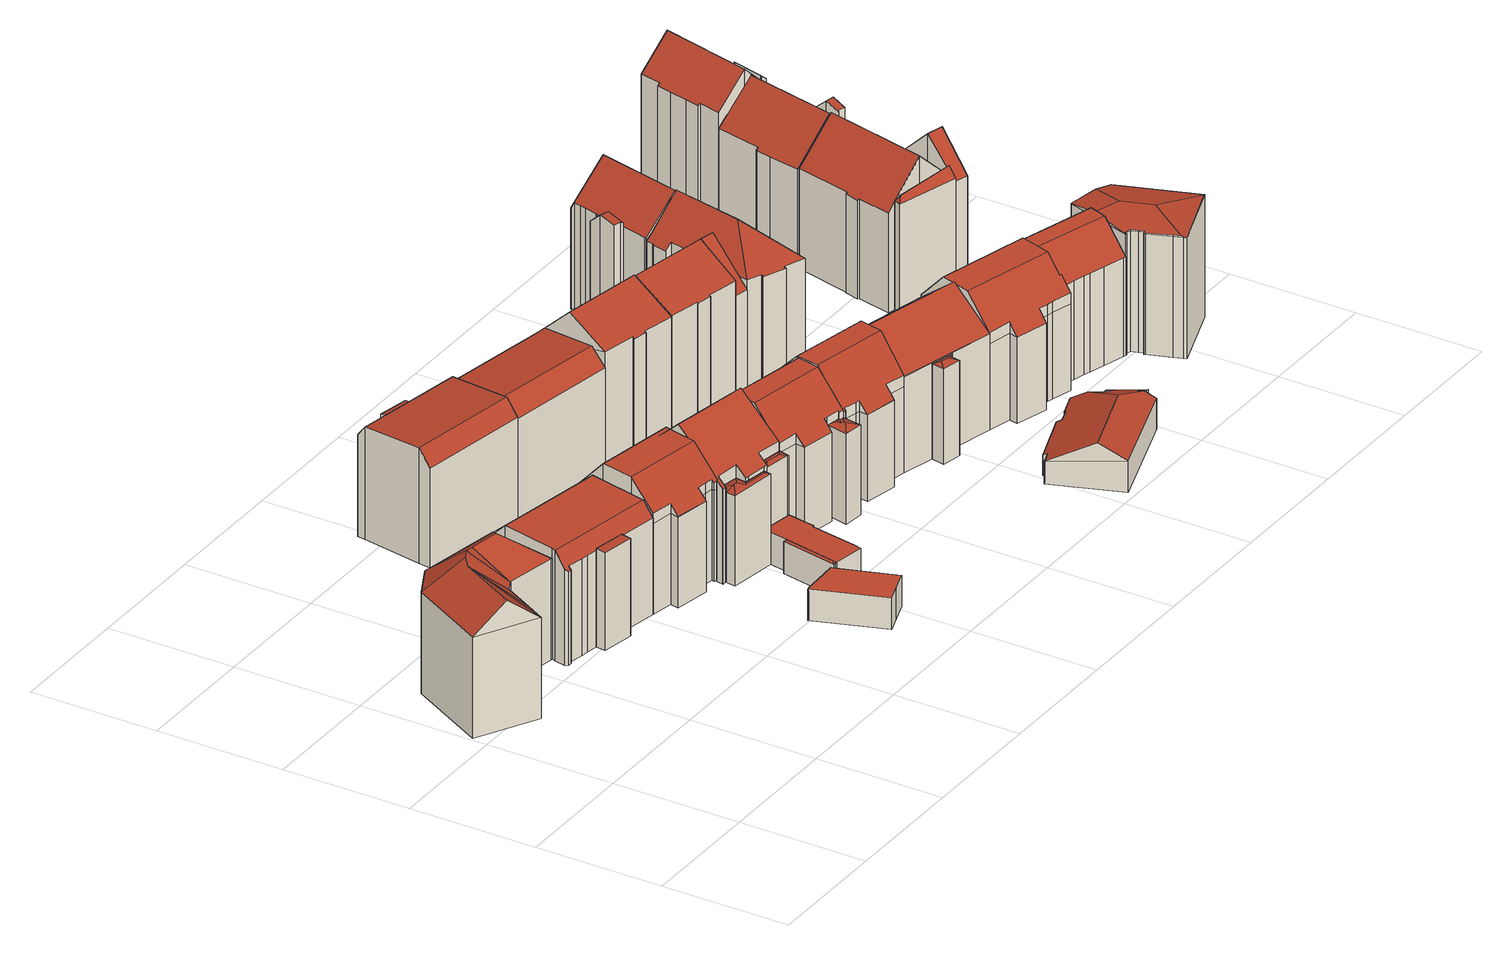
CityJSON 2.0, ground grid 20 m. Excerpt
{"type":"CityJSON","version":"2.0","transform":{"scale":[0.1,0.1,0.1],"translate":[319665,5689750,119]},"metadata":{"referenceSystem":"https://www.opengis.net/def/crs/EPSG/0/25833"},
"CityObjects":{
"building1":{"type":"Building","attributes":{"Dachtyp_tdc":"tdcFreeFormRoof","Gemeindeschluessel":14713000,"Dachneigung":38.6,"QualitaetDacherkennung":34,"Geometrietyp2DReferenz":"3000","function":"31001_9998","roofType":"5000","measuredHeight":20.46},"geometry":[{"type":"MultiSurface","lod":"2","boundaries":[[[0,1,2,3]],[[1,4,5,2]],[[4,6,7,5]],[[6,8,9,7]],[[8,10,11,9]],[[10,12,13,11]],[[12,14,15,13]],[[14,16,17,15]],[[16,18,19,17]],[[18,20,21,19]],[[20,22,23,21]],[[22,24,25,23]],[[24,0,3,25]],[[18,22,20]],[[18,24,22]],[[26,24,18]],[[26,0,24]],[[0,26,27]],[[28,29,26,18,16]],[[30,31,28,16,14]],[[32,33,30,14,12]],[[32,12,10]],[[33,32,10,8]],[[31,30,33,8,6]],[[29,28,31,6,4]],[[27,26,29,4,1]],[[27,1,0]],[[3,2,5,7,9,11,13,15,17,19,21,23,25]]],"semantics":{"surfaces":[{"type":"WallSurface"},{"type":"RoofSurface"},{"type":"GroundSurface"}],"values":[0,0,0,0,0,0,0,0,0,0,0,0,0,1,1,1,1,1,1,1,1,1,1,1,1,1,0,2]}}]},
"building2":{"type":"Building","attributes":{"Gemeindeschluessel":14713000,"Geometrietyp2DReferenz":"3000","function":"31001_9998","roofType":"9999"},"children":["building2-1","building2-2"]},
"building2-1":{"type":"BuildingPart","attributes":{"Dachtyp_tdc":"tdcPolyFlatRoof","Dachneigung":5,"QualitaetDacherkennung":24,"Geometrietyp2DReferenz":"3000","roofType":"2100","measuredHeight":15.48},"parents":["building2"],"geometry":[{"type":"MultiSurface","lod":"2","boundaries":[[[34,35,36,37,38]],[[35,39,40,36]],[[39,41,42,40]],[[41,43,44,42]],[[43,45,44]],[[43,41,39,35,34]],[[37,36,40,42,44]],[[38,45,43,34]],[[38,37,44,45]]],"semantics":{"surfaces":[{"type":"WallSurface"},{"type":"RoofSurface"},{"type":"GroundSurface"},{"type":"ClosureSurface"}],"values":[0,0,0,0,0,1,2,0,3]}}]},
"building2-2":{"type":"BuildingPart","attributes":{"Dachtyp_tdc":"tdcCutGableRoof","Dachneigung":2.41,"QualitaetDacherkennung":74,"Geometrietyp2DReferenz":"3000","roofType":"9999","measuredHeight":17.7},"parents":["building2"],"geometry":[{"type":"MultiSurface","lod":"2","boundaries":[[[46,47,48,9]],[[47,49,50,48]],[[49,51,52,50]],[[51,53,54,52]],[[53,55,36,54]],[[55,38,37,36]],[[45,56,57,44]],[[56,58,59,57]],[[58,60,61,59]],[[60,62,63,61]],[[62,64,65,63]],[[64,66,67,65]],[[66,68,69,67]],[[68,70,11,69]],[[70,71,72,11]],[[71,46,9,72]],[[49,47,46,71]],[[68,66,64,62,60,58,56,45,38,55,53,51]],[[71,70,68,51,49]],[[9,48,50,52,54,36,37,44,57,59,61,63,65,67,69,11,72]],[[44,37,38,45]]],"semantics":{"surfaces":[{"type":"WallSurface"},{"type":"RoofSurface"},{"type":"GroundSurface"},{"type":"ClosureSurface"}],"values":[0,0,0,0,0,0,0,0,0,0,0,0,0,0,0,0,1,1,1,2,3]}}]},
"building3":{"type":"Building","attributes":{"Dachtyp_tdc":"tdcPolyFlatRoof","Gemeindeschluessel":14713000,"Dachneigung":0,"QualitaetDacherkennung":83,"Geometrietyp2DReferenz":"3000","function":"31001_9998","roofType":"1000","measuredHeight":4.92},"geometry":[{"type":"MultiSurface","lod":"2","boundaries":[[[73,74,75,76]],[[74,77,78,75]],[[77,79,80,78]],[[79,81,82,80]],[[81,83,84,82]],[[83,85,86,84]],[[85,87,88,86]],[[87,89,90,88]],[[89,91,92,90]],[[91,73,76,92]],[[91,89,87,85,83,81,79,77,74,73]],[[76,75,78,80,82,84,86,88,90,92]]],"semantics":{"surfaces":[{"type":"WallSurface"},{"type":"RoofSurface"},{"type":"GroundSurface"}],"values":[0,0,0,0,0,0,0,0,0,0,1,2]}}]},
"building4":{"type":"Building","attributes":{"Dachtyp_tdc":"tdcFreeFormRoof","Gemeindeschluessel":14713000,"Dachneigung":46.7,"QualitaetDacherkennung":64,"Geometrietyp2DReferenz":"3000","function":"31001_9998","roofType":"5000","measuredHeight":20.22},"geometry":[{"type":"MultiSurface","lod":"2","boundaries":[[[93,94,95,54]],[[94,96,97,95]],[[96,98,48,97]],[[98,99,100,48]],[[99,101,102,100]],[[101,103,104,102]],[[103,105,106,104]],[[105,107,108,106]],[[107,109,110,108]],[[109,111,112,110]],[[111,113,114,112]],[[113,115,116,114]],[[115,117,118,116]],[[117,119,120,118]],[[119,121,122,120]],[[121,123,124,122]],[[123,93,54,124]],[[125,126,127,128,129,130,131,132,133,134,135,136,119]],[[137,138,139,140]],[[141,137,140,133,132]],[[103,141,132,131,105]],[[101,137,141,103]],[[94,133,140,96]],[[96,140,139,98]],[[98,139,138,99]],[[99,138,137,101]],[[119,136,121]],[[121,136,135,123]],[[123,135,134,93]],[[93,134,133,94]],[[105,131,130,107]],[[107,130,129,109]],[[109,129,128,111]],[[111,128,127,113]],[[113,127,126,115]],[[115,126,125,117]],[[117,125,119]],[[54,95,97,48,100,102,104,106,108,110,112,114,116,118,120,122,124]]],"semantics":{"surfaces":[{"type":"WallSurface"},{"type":"RoofSurface"},{"type":"GroundSurface"}],"values":[0,0,0,0,0,0,0,0,0,0,0,0,0,0,0,0,0,1,1,1,0,0,0,0,0,0,0,0,0,0,0,0,0,0,0,0,0,2]}}]},
"building5":{"type":"Building","attributes":{"Dachtyp_tdc":"tdcFreeFormRoof","Gemeindeschluessel":14713000,"Dachneigung":18.76,"QualitaetDacherkennung":6,"Geometrietyp2DReferenz":"3000","function":"31001_9998","roofType":"5000","measuredHeight":14.54},"geometry":[{"type":"MultiSurface","lod":"2","boundaries":[[[142,143,144,145]],[[143,146,147,144]],[[146,148,149,147]],[[148,150,151,149]],[[150,152,153,151]],[[152,154,155,153]],[[154,142,145,155]],[[156,157,154,152]],[[158,159,156,152,150]],[[158,150,148]],[[159,158,148,146]],[[160,157,156,159,146,143]],[[160,143,142]],[[157,160,142,154]],[[145,144,147,149,151,153,155]]],"semantics":{"surfaces":[{"type":"WallSurface"},{"type":"RoofSurface"},{"type":"GroundSurface"}],"values":[0,0,0,0,0,0,0,1,1,1,1,1,1,1,2]}}]},
"building6":{"type":"Building","attributes":{"Gemeindeschluessel":14713000,"Geometrietyp2DReferenz":"3000","function":"31001_9998","roofType":"9999"},"children":["building6-1","building6-2"]},
"building6-1":{"type":"BuildingPart","attributes":{"Dachtyp_tdc":"tdcCutGableRoof","Dachneigung":2.93,"QualitaetDacherkennung":85,"Geometrietyp2DReferenz":"3000","roofType":"9999","measuredHeight":18.13},"parents":["building6"],"geometry":[{"type":"MultiSurface","lod":"2","boundaries":[[[161,162,163,164]],[[165,166,167,168]],[[166,169,170,167]],[[169,171,172,170]],[[171,173,174,172]],[[173,175,176,174]],[[175,177,178,176]],[[177,179,180,178]],[[179,181,182,180]],[[181,183,184,182]],[[183,185,186,184]],[[185,161,164,186]],[[175,173,171,169,166,165,162,161,185]],[[183,181,179,177]],[[185,183,177,175]],[[164,163,168,167,170,172,174,176,178,180,182,184,186]],[[168,163,162,165]]],"semantics":{"surfaces":[{"type":"WallSurface"},{"type":"RoofSurface"},{"type":"GroundSurface"},{"type":"ClosureSurface"}],"values":[0,0,0,0,0,0,0,0,0,0,0,0,1,1,1,2,3]}}]},
"building6-2":{"type":"BuildingPart","attributes":{"Dachtyp_tdc":"tdcPolyFlatRoof","Dachneigung":9.45,"QualitaetDacherkennung":50,"Geometrietyp2DReferenz":"3000","roofType":"2100","measuredHeight":15.99},"parents":["building6"],"geometry":[{"type":"MultiSurface","lod":"2","boundaries":[[[187,188,189,163,162]],[[188,190,191,189]],[[190,192,168,191]],[[192,165,168]],[[192,190,188,187]],[[163,189,191,168]],[[162,165,192,187]],[[162,163,168,165]]],"semantics":{"surfaces":[{"type":"WallSurface"},{"type":"RoofSurface"},{"type":"GroundSurface"},{"type":"ClosureSurface"}],"values":[0,0,0,0,1,2,0,3]}}]},
"building7":{"type":"Building","attributes":{"Gemeindeschluessel":14713000,"Geometrietyp2DReferenz":"3000","function":"31001_9998","roofType":"9999"},"children":["building7-1","building7-2","building7-3"]},
"building7-1":{"type":"BuildingPart","attributes":{"Dachtyp_tdc":"tdcFreeFormRoof","Dachneigung":25.8,"QualitaetDacherkennung":65,"Geometrietyp2DReferenz":"3000","roofType":"5000","measuredHeight":5.14},"parents":["building7"],"geometry":[{"type":"MultiSurface","lod":"2","boundaries":[[[193,194,195,196]],[[194,197,198,195]],[[199,200,201,202]],[[199,203,204,200]],[[203,193,196,204]],[[202,197,205,206]],[[197,194,205]],[[194,193,206,205]],[[193,203,199,202,206]],[[196,195,198,201,200,204]],[[202,201,198,197]]],"semantics":{"surfaces":[{"type":"WallSurface"},{"type":"RoofSurface"},{"type":"GroundSurface"},{"type":"ClosureSurface"}],"values":[0,0,0,0,0,1,1,1,1,2,3]}}]},
"building7-2":{"type":"BuildingPart","attributes":{"Dachtyp_tdc":"tdcFreeFormRoof","Dachneigung":14.8,"QualitaetDacherkennung":29,"Geometrietyp2DReferenz":"3000","roofType":"5000","measuredHeight":14.61},"parents":["building7"],"geometry":[{"type":"MultiSurface","lod":"2","boundaries":[[[207,208,209,210]],[[208,211,212,213,209]],[[214,215,216,217,218]],[[215,207,210,216]],[[219,211,208,207,220]],[[207,215,221,220]],[[215,214,221]],[[214,219,220,221]],[[210,209,213,222,217,216]],[[223,212,211,219]],[[222,213,212,223]],[[218,223,219,214]],[[222,223,218,217]]],"semantics":{"surfaces":[{"type":"WallSurface"},{"type":"RoofSurface"},{"type":"GroundSurface"},{"type":"ClosureSurface"}],"values":[0,0,0,0,1,1,1,1,2,0,3,0,3]}}]},
"building7-3":{"type":"BuildingPart","attributes":{"Dachtyp_tdc":"tdcPolyFlatRoof","Dachneigung":0,"QualitaetDacherkennung":77,"Geometrietyp2DReferenz":"3000","roofType":"1000","measuredHeight":4.96},"parents":["building7"],"geometry":[{"type":"MultiSurface","lod":"2","boundaries":[[[212,224,225,213]],[[224,226,227,225]],[[226,228,229,227]],[[228,230,231,229]],[[230,232,233,231]],[[232,202,201,233]],[[197,234,144,198]],[[234,235,145,144]],[[235,218,217,145]],[[235,234,197,202,232,230,228,226,224,212,223,218]],[[217,222,213,225,227,229,231,233,201,198,144,145]],[[213,222,223,212]],[[222,217,218,223]],[[198,201,202,197]]],"semantics":{"surfaces":[{"type":"WallSurface"},{"type":"RoofSurface"},{"type":"GroundSurface"},{"type":"ClosureSurface"}],"values":[0,0,0,0,0,0,0,0,0,1,2,3,3,3]}}]},
"building8":{"type":"Building","attributes":{"Dachtyp_tdc":"tdcFreeFormRoof","Gemeindeschluessel":14713000,"Dachneigung":39.42,"QualitaetDacherkennung":51,"Geometrietyp2DReferenz":"3000","function":"31001_9998","roofType":"5000","measuredHeight":21.65},"geometry":[{"type":"MultiSurface","lod":"2","boundaries":[[[138,236,237,238]],[[236,239,210,237]],[[239,240,216,210]],[[240,241,217,216]],[[241,242,145,217]],[[242,243,244,145]],[[243,245,155,244]],[[245,246,153,155]],[[246,247,151,153]],[[247,248,149,151]],[[248,249,250,149]],[[249,251,252,250]],[[251,253,254,252]],[[253,255,256,254]],[[255,257,258,256]],[[257,138,238,258]],[[249,248,247,246,245,243,242,241,240,239,259,260,257,255,253,251]],[[259,236,138,260]],[[239,236,259]],[[138,257,260]],[[238,237,210,216,217,145,244,155,153,151,149,250,252,254,256,258]]],"semantics":{"surfaces":[{"type":"WallSurface"},{"type":"RoofSurface"},{"type":"GroundSurface"}],"values":[0,0,0,0,0,0,0,0,0,0,0,0,0,0,0,0,1,1,0,0,2]}}]},
"building9":{"type":"Building","attributes":{"Dachtyp_tdc":"tdcFreeFormRoof","Gemeindeschluessel":14713000,"Dachneigung":2.45,"QualitaetDacherkennung":81,"Geometrietyp2DReferenz":"3000","function":"31001_9998","roofType":"5000","measuredHeight":18.04},"geometry":[{"type":"MultiSurface","lod":"2","boundaries":[[[261,262,263,264]],[[262,265,266,263]],[[265,267,268,266]],[[267,269,270,268]],[[269,271,272,270]],[[271,273,274,272]],[[273,275,276,274]],[[275,261,264,276]],[[277,278,273,271]],[[269,279,280,281,282,283,284,285]],[[285,284,278,277]],[[275,283,282,261]],[[273,278,284,283,275]],[[261,282,281,262]],[[262,281,280,265]],[[265,280,279,267]],[[267,279,269]],[[269,285,277,271]],[[264,263,266,268,270,272,274,276]]],"semantics":{"surfaces":[{"type":"WallSurface"},{"type":"RoofSurface"},{"type":"GroundSurface"}],"values":[0,0,0,0,0,0,0,0,1,1,1,0,0,0,0,0,0,0,2]}}]},
"building10":{"type":"Building","attributes":{"Dachtyp_tdc":"tdcFreeFormRoof","Gemeindeschluessel":14713000,"Dachneigung":47.99,"QualitaetDacherkennung":61,"Geometrietyp2DReferenz":"3000","function":"31001_9998","roofType":"5000","measuredHeight":20.37},"geometry":[{"type":"MultiSurface","lod":"2","boundaries":[[[286,287,288,289]],[[287,290,291,288]],[[290,292,293,291]],[[292,294,295,293]],[[294,296,297,295]],[[296,298,299,297]],[[298,300,301,299]],[[300,302,303,301]],[[302,304,305,303]],[[304,306,307,305]],[[306,308,309,307]],[[308,310,311,309]],[[310,312,313,311]],[[312,314,315,313]],[[314,316,317,315]],[[316,286,289,317]],[[316,314,318,319,320,321,322,323,324,325,326,327]],[[328,329,330,331]],[[332,328,331,333,324,323]],[[290,325,324,333,292]],[[292,333,331,330,294]],[[300,332,323,302]],[[298,328,332,300]],[[294,330,329,296]],[[296,329,328,298]],[[316,327,286]],[[286,327,326,287]],[[287,326,325,290]],[[302,323,322,304]],[[304,322,321,306]],[[306,321,320,308]],[[308,320,319,310]],[[310,319,318,312]],[[312,318,314]],[[289,288,291,293,295,297,299,301,303,305,307,309,311,313,315,317]]],"semantics":{"surfaces":[{"type":"WallSurface"},{"type":"RoofSurface"},{"type":"GroundSurface"}],"values":[0,0,0,0,0,0,0,0,0,0,0,0,0,0,0,0,1,1,1,0,0,0,0,0,0,0,0,0,0,0,0,0,0,0,2]}}]},
"building11":{"type":"Building","attributes":{"Dachtyp_tdc":"tdcFreeFormRoof","Gemeindeschluessel":14713000,"Dachneigung":20.32,"QualitaetDacherkennung":16,"Geometrietyp2DReferenz":"3000","function":"31001_9998","roofType":"5000","measuredHeight":14.6},"geometry":[{"type":"MultiSurface","lod":"2","boundaries":[[[334,335,336,337]],[[335,338,339,336]],[[338,340,341,339]],[[340,342,343,341]],[[342,344,345,343]],[[344,334,337,345]],[[346,347,344,342]],[[346,342,340]],[[348,349,347,346,340,338]],[[348,338,335]],[[349,348,335,334]],[[347,349,334,344]],[[337,336,339,341,343,345]]],"semantics":{"surfaces":[{"type":"WallSurface"},{"type":"RoofSurface"},{"type":"GroundSurface"}],"values":[0,0,0,0,0,0,1,1,1,1,1,1,2]}}]},
"building12":{"type":"Building","attributes":{"Dachtyp_tdc":"tdcFreeFormRoof","Gemeindeschluessel":14713000,"Dachneigung":50.68,"QualitaetDacherkennung":65,"Geometrietyp2DReferenz":"3000","function":"31001_9998","roofType":"5000","measuredHeight":20.6},"geometry":[{"type":"MultiSurface","lod":"2","boundaries":[[[350,351,352,353]],[[351,354,355,352]],[[354,356,357,355]],[[356,358,305,357]],[[358,359,360,305]],[[359,361,362,360]],[[361,363,364,362]],[[363,365,297,364]],[[365,366,367,297]],[[366,368,369,367]],[[368,370,371,369]],[[370,372,373,371]],[[372,374,375,373]],[[374,376,377,375]],[[376,378,379,377]],[[378,350,353,379]],[[380,329,381,382]],[[383,378,384,385,386,387,388,389,390,391,392]],[[381,393,388,387,382]],[[359,388,393,361]],[[361,393,381,363]],[[350,383,392,351]],[[351,392,391,354]],[[354,391,390,356]],[[356,390,389,358]],[[358,389,388,359]],[[368,382,387,370]],[[370,387,386,372]],[[372,386,385,374]],[[374,385,384,376]],[[376,384,378]],[[378,383,350]],[[366,380,382,368]],[[363,381,329,365]],[[365,329,380,366]],[[353,352,355,357,305,360,362,364,297,367,369,371,373,375,377,379]]],"semantics":{"surfaces":[{"type":"WallSurface"},{"type":"RoofSurface"},{"type":"GroundSurface"}],"values":[0,0,0,0,0,0,0,0,0,0,0,0,0,0,0,0,1,1,1,0,0,0,0,0,0,0,0,0,0,0,0,0,0,0,0,2]}}]},
"building13":{"type":"Building","attributes":{"Dachtyp_tdc":"tdcFreeFormRoof","Gemeindeschluessel":14713000,"Dachneigung":43.23,"QualitaetDacherkennung":51,"Geometrietyp2DReferenz":"3000","function":"31001_9998","roofType":"5000","measuredHeight":21.91},"geometry":[{"type":"MultiSurface","lod":"2","boundaries":[[[394,395,396,397]],[[395,398,272,396]],[[398,269,270,272]],[[269,399,400,270]],[[399,401,402,400]],[[401,403,404,402]],[[403,405,406,404]],[[405,407,408,406]],[[407,409,410,408]],[[409,411,412,410]],[[411,413,414,412]],[[413,415,416,414]],[[415,417,418,416]],[[417,419,420,418]],[[419,421,422,420]],[[421,423,424,422]],[[423,425,426,424]],[[425,427,428,426]],[[427,429,430,428]],[[429,431,432,430]],[[431,433,434,432]],[[433,435,436,434]],[[435,394,397,436]],[[437,429,427,425,423,421,419,417,415,413,411,409,407,405,403,401,399,269,438]],[[395,394,435,433,431,437,438,398]],[[269,398,438]],[[431,429,437]],[[397,396,272,270,400,402,404,406,408,410,412,414,416,418,420,422,424,426,428,430,432,434,436]]],"semantics":{"surfaces":[{"type":"WallSurface"},{"type":"RoofSurface"},{"type":"GroundSurface"}],"values":[0,0,0,0,0,0,0,0,0,0,0,0,0,0,0,0,0,0,0,0,0,0,0,1,1,0,0,2]}}]},
"building14":{"type":"Building","attributes":{"Dachtyp_tdc":"tdcFreeFormRoof","Gemeindeschluessel":14713000,"Dachneigung":24.51,"QualitaetDacherkennung":34,"Geometrietyp2DReferenz":"3000","function":"31001_9998","roofType":"5000","measuredHeight":15.39},"geometry":[{"type":"MultiSurface","lod":"2","boundaries":[[[439,440,441,442]],[[440,443,444,441]],[[443,445,446,444]],[[445,447,448,446]],[[447,439,442,448]],[[449,450,451,447,445]],[[449,445,443]],[[450,449,443,440]],[[451,450,440,439]],[[451,439,447]],[[442,441,444,446,448]]],"semantics":{"surfaces":[{"type":"WallSurface"},{"type":"RoofSurface"},{"type":"GroundSurface"}],"values":[0,0,0,0,0,1,1,1,1,1,2]}}]},
"building15":{"type":"Building","attributes":{"Dachtyp_tdc":"tdcGableRoof","Gemeindeschluessel":14713000,"Dachneigung":38.49,"QualitaetDacherkennung":73,"Geometrietyp2DReferenz":"3000","function":"31001_9998","roofType":"3100","measuredHeight":20.36},"geometry":[{"type":"MultiSurface","lod":"2","boundaries":[[[452,453,446,448]],[[453,454,373,446]],[[454,455,367,373]],[[455,456,457,367]],[[456,458,459,457]],[[458,452,448,459]],[[460,461,458,462,463,464]],[[465,463,462,466]],[[455,465,466,456]],[[456,466,462,458]],[[454,464,463,465,455]],[[453,460,464,454]],[[452,461,460,453]],[[458,461,452]],[[448,446,373,367,457,459]]],"semantics":{"surfaces":[{"type":"WallSurface"},{"type":"RoofSurface"},{"type":"GroundSurface"}],"values":[0,0,0,0,0,0,1,1,0,0,0,0,0,0,2]}}]},
"building16":{"type":"Building","attributes":{"Dachtyp_tdc":"tdcFreeFormRoof","Gemeindeschluessel":14713000,"Dachneigung":43.27,"QualitaetDacherkennung":53,"Geometrietyp2DReferenz":"3000","function":"31001_9998","roofType":"5000","measuredHeight":21.93},"geometry":[{"type":"MultiSurface","lod":"2","boundaries":[[[467,468,430,432]],[[468,469,470,430]],[[469,471,472,470]],[[471,473,474,472]],[[473,475,476,474]],[[475,477,478,476]],[[477,479,480,478]],[[479,481,482,480]],[[481,483,484,482]],[[483,485,486,484]],[[485,487,488,486]],[[487,489,490,488]],[[489,491,492,490]],[[491,493,494,492]],[[493,495,496,494]],[[495,497,498,496]],[[497,499,500,498]],[[499,501,502,500]],[[501,503,504,502]],[[503,505,506,504]],[[505,507,508,506]],[[507,467,432,508]],[[509,497,495,493,491,489,487,485,483,481,479,477,475,473,471,469,468,510]],[[507,505,503,501,499,509,510,467]],[[499,497,509]],[[468,467,510]],[[432,430,470,472,474,476,478,480,482,484,486,488,490,492,494,496,498,500,502,504,506,508]]],"semantics":{"surfaces":[{"type":"WallSurface"},{"type":"RoofSurface"},{"type":"GroundSurface"}],"values":[0,0,0,0,0,0,0,0,0,0,0,0,0,0,0,0,0,0,0,0,0,0,1,1,0,0,2]}}]},
"building17":{"type":"Building","attributes":{"Dachtyp_tdc":"tdcFreeFormRoof","Gemeindeschluessel":14713000,"Dachneigung":26.41,"QualitaetDacherkennung":46,"Geometrietyp2DReferenz":"3000","function":"31001_9998","roofType":"5000","measuredHeight":7.12},"geometry":[{"type":"MultiSurface","lod":"2","boundaries":[[[511,512,513,514]],[[512,515,516,513]],[[515,517,518,516]],[[517,519,520,518]],[[519,521,522,520]],[[521,523,524,522]],[[523,525,526,524]],[[525,527,528,526]],[[527,529,530,528]],[[529,531,532,530]],[[531,533,534,532]],[[533,535,536,534]],[[535,537,538,536]],[[537,539,540,538]],[[539,541,542,540]],[[541,543,544,542]],[[543,545,546,544]],[[545,547,548,546]],[[547,549,550,548]],[[549,511,514,550]],[[533,531,529,527,551,552,553,545,543,541,539,537,535]],[[552,551,525,523,521,519,517,515,512,511,554]],[[547,553,552,554,549]],[[527,525,551]],[[547,545,553]],[[511,549,554]],[[514,513,516,518,520,522,524,526,528,530,532,534,536,538,540,542,544,546,548,550]]],"semantics":{"surfaces":[{"type":"WallSurface"},{"type":"RoofSurface"},{"type":"GroundSurface"}],"values":[0,0,0,0,0,0,0,0,0,0,0,0,0,0,0,0,0,0,0,0,1,1,1,0,0,0,2]}}]},
"building18":{"type":"Building","attributes":{"Dachtyp_tdc":"tdcFreeFormRoof","Gemeindeschluessel":14713000,"Dachneigung":49.24,"QualitaetDacherkennung":61,"Geometrietyp2DReferenz":"3000","function":"31001_9998","roofType":"5000","measuredHeight":20.23},"geometry":[{"type":"MultiSurface","lod":"2","boundaries":[[[555,556,557,558]],[[556,559,560,557]],[[559,561,562,560]],[[561,563,564,562]],[[563,565,566,564]],[[565,567,568,566]],[[567,569,570,568]],[[569,571,572,570]],[[571,573,574,572]],[[573,575,576,574]],[[575,577,459,576]],[[577,578,457,459]],[[578,555,558,457]],[[579,580,581,582]],[[573,571,583,584,585,586,587,588,589,590,591,592]],[[593,582,581,590,589]],[[556,593,589,588,559]],[[555,579,582,593,556]],[[573,592,575]],[[575,592,591,577]],[[577,591,590,581,580,578]],[[559,588,587,561]],[[561,587,586,563]],[[563,586,585,565]],[[565,585,584,567]],[[567,584,583,569]],[[569,583,571]],[[578,580,579,555]],[[558,557,560,562,564,566,568,570,572,574,576,459,457]]],"semantics":{"surfaces":[{"type":"WallSurface"},{"type":"RoofSurface"},{"type":"GroundSurface"}],"values":[0,0,0,0,0,0,0,0,0,0,0,0,0,1,1,1,0,0,0,0,0,0,0,0,0,0,0,0,2]}}]},
"building19":{"type":"Building","attributes":{"Gemeindeschluessel":14713000,"Geometrietyp2DReferenz":"3000","function":"31001_9998","roofType":"9999"},"children":["building19-1","building19-2"]},
"building19-1":{"type":"BuildingPart","attributes":{"Dachtyp_tdc":"tdcGableRoof","Dachneigung":44.85,"QualitaetDacherkennung":85,"Geometrietyp2DReferenz":"3000","roofType":"3100","measuredHeight":22.05},"parents":["building19"],"geometry":[{"type":"MultiSurface","lod":"2","boundaries":[[[594,595,498,596]],[[595,597,598,498]],[[597,599,600,601,598]],[[602,603,500,604]],[[603,594,596,500]],[[605,599,597,595,594]],[[594,603,602,606,605]],[[596,498,598,601,607,604,500]],[[608,600,599,605]],[[607,601,600,608]],[[606,608,605]],[[607,608,606,602,604]]],"semantics":{"surfaces":[{"type":"WallSurface"},{"type":"RoofSurface"},{"type":"GroundSurface"},{"type":"ClosureSurface"}],"values":[0,0,0,0,0,1,1,2,0,3,0,3]}}]},
"building19-2":{"type":"BuildingPart","attributes":{"Dachtyp_tdc":"tdcHipAndGableRoof","Dachneigung":44.53,"QualitaetDacherkennung":40,"Geometrietyp2DReferenz":"3000","roofType":"5000","measuredHeight":22.07},"parents":["building19"],"geometry":[{"type":"MultiSurface","lod":"2","boundaries":[[[609,610,611,612]],[[610,613,614,611]],[[613,615,616,614]],[[615,617,618,616]],[[617,619,620,618]],[[619,621,622,620]],[[621,623,624,622]],[[623,625,624]],[[625,626,627,624]],[[626,628,629,627]],[[628,630,631,629]],[[630,632,633,631]],[[632,634,635,633]],[[634,636,637,635]],[[636,638,639,637]],[[638,640,641,639]],[[640,642,643,641]],[[642,644,645,643]],[[644,646,602,604,645]],[[600,647,648,601]],[[647,609,612,648]],[[646,644,642,640,638,636,634,649]],[[634,632,630,628,626,625,623,621,649]],[[621,619,617,615,613,610,609,647,600,608,606,646,649]],[[612,611,614,616,618,620,622,624,627,629,631,633,635,637,639,641,643,645,604,607,601,648]],[[606,602,646]],[[601,607,608,600]],[[607,604,602,606,608]]],"semantics":{"surfaces":[{"type":"WallSurface"},{"type":"RoofSurface"},{"type":"GroundSurface"},{"type":"ClosureSurface"}],"values":[0,0,0,0,0,0,0,0,0,0,0,0,0,0,0,0,0,0,0,0,0,1,1,1,2,0,3,3]}}]},
"building20":{"type":"Building","attributes":{"Gemeindeschluessel":14713000,"Geometrietyp2DReferenz":"3000","function":"31001_9998","roofType":"9999"},"children":["building20-1","building20-2"]},
"building20-1":{"type":"BuildingPart","attributes":{"Dachtyp_tdc":"tdcGableRoof","Dachneigung":43.64,"QualitaetDacherkennung":49,"Geometrietyp2DReferenz":"3000","roofType":"3100","measuredHeight":17.71},"parents":["building20"],"geometry":[{"type":"MultiSurface","lod":"2","boundaries":[[[650,651,652,653]],[[651,654,655,652]],[[654,656,657,655]],[[656,658,659,657]],[[660,661,662,663,664]],[[661,650,653,662]],[[665,666,658,656,654,651]],[[651,650,661,660,665]],[[653,652,655,657,659,667,663,662]],[[668,666,665]],[[667,659,658,666,668]],[[660,664,668,665]],[[664,663,667,668]]],"semantics":{"surfaces":[{"type":"WallSurface"},{"type":"RoofSurface"},{"type":"GroundSurface"},{"type":"ClosureSurface"}],"values":[0,0,0,0,0,0,1,1,2,0,3,0,3]}}]},
"building20-2":{"type":"BuildingPart","attributes":{"Dachtyp_tdc":"tdcGableRoof","Dachneigung":44.42,"QualitaetDacherkennung":53,"Geometrietyp2DReferenz":"3000","roofType":"3100","measuredHeight":21.52},"parents":["building20"],"geometry":[{"type":"MultiSurface","lod":"2","boundaries":[[[669,670,671,672]],[[670,673,674,671]],[[673,675,676,674]],[[675,677,678,676]],[[677,679,680,678]],[[679,681,682,680]],[[681,683,684,682]],[[683,685,686,684]],[[685,687,688,686]],[[687,664,663,688]],[[689,690,691,659,658]],[[690,692,693,691]],[[692,694,695,693]],[[694,696,697,695]],[[696,698,699,697]],[[698,700,701,699]],[[700,702,703,701]],[[702,704,705,703]],[[704,706,707,705]],[[706,669,672,707]],[[702,700,698,696,694,692,690,689,666,668,664,687,685,683,681]],[[681,679,677,675,673,670,669,706,704,702]],[[672,671,674,676,678,680,682,684,686,688,663,667,659,691,693,695,697,699,701,703,705,707]],[[689,658,666]],[[658,659,667,668,666]],[[668,667,663,664]]],"semantics":{"surfaces":[{"type":"WallSurface"},{"type":"RoofSurface"},{"type":"GroundSurface"},{"type":"ClosureSurface"}],"values":[0,0,0,0,0,0,0,0,0,0,0,0,0,0,0,0,0,0,0,0,1,1,2,0,3,3]}}]},
"building21":{"type":"Building","attributes":{"Dachtyp_tdc":"tdcCutGableRoof","Gemeindeschluessel":14713000,"Dachneigung":47.18,"QualitaetDacherkennung":67,"Geometrietyp2DReferenz":"3000","function":"31001_9998","roofType":"9999","measuredHeight":20.11},"geometry":[{"type":"MultiSurface","lod":"2","boundaries":[[[708,709,710,711]],[[709,712,713,710]],[[712,714,715,713]],[[714,716,717,715]],[[716,718,719,717]],[[718,720,721,719]],[[720,722,723,721]],[[722,724,725,723]],[[724,726,727,725]],[[726,728,729,727]],[[728,730,731,729]],[[730,732,733,731]],[[732,734,735,733]],[[734,736,737,735]],[[736,708,711,737]],[[714,712,709,708,736]],[[734,732,730,728,726,724,722,720,718,716]],[[736,734,716,714]],[[711,710,713,715,717,719,721,723,725,727,729,731,733,735,737]]],"semantics":{"surfaces":[{"type":"WallSurface"},{"type":"RoofSurface"},{"type":"GroundSurface"}],"values":[0,0,0,0,0,0,0,0,0,0,0,0,0,0,0,1,1,1,2]}}]},
"building22":{"type":"Building","attributes":{"Dachtyp_tdc":"tdcFreeFormRoof","Gemeindeschluessel":14713000,"Dachneigung":10,"QualitaetDacherkennung":66,"Geometrietyp2DReferenz":"3000","function":"31001_9998","roofType":"5000","measuredHeight":20.1},"geometry":[{"type":"MultiSurface","lod":"2","boundaries":[[[738,739,740,741]],[[739,742,743,740]],[[742,744,745,743]],[[744,746,747,745]],[[746,748,719,747]],[[748,749,713,719]],[[749,750,751,713]],[[750,752,753,751]],[[752,754,755,753]],[[754,756,757,755]],[[756,758,759,757]],[[758,760,761,759]],[[760,762,763,761]],[[762,738,741,763]],[[754,764,765,766,767]],[[768,769,770,771]],[[764,772,773,769,768,765]],[[774,766,765,768,771,748,746,775,776,777,778,779,780]],[[758,774,780,760]],[[760,780,779,762]],[[762,779,778,738]],[[738,778,777,739]],[[739,777,776,742]],[[742,776,775,744]],[[744,775,746]],[[756,767,766,774,758]],[[749,770,769,773,750]],[[750,773,772,752]],[[748,771,770,749]],[[754,767,756]],[[752,772,764,754]],[[741,740,743,745,747,719,713,751,753,755,757,759,761,763]]],"semantics":{"surfaces":[{"type":"WallSurface"},{"type":"RoofSurface"},{"type":"GroundSurface"}],"values":[0,0,0,0,0,0,0,0,0,0,0,0,0,0,1,1,1,1,0,0,0,0,0,0,0,0,0,0,0,0,0,2]}}]},
"building23":{"type":"Building","attributes":{"Gemeindeschluessel":14713000,"Geometrietyp2DReferenz":"3000","function":"31001_9998","roofType":"9999"},"children":["building23-1","building23-2","building23-3"]},
"building23-1":{"type":"BuildingPart","attributes":{"Dachtyp_tdc":"tdcFreeFormRoof","Dachneigung":55.11,"QualitaetDacherkennung":12,"Geometrietyp2DReferenz":"3000","roofType":"5000","measuredHeight":18.59},"parents":["building23"],"geometry":[{"type":"MultiSurface","lod":"2","boundaries":[[[781,782,783,784,785]],[[782,786,787,788,783]],[[789,790,791,792,793,794,786]],[[789,786,782]],[[790,789,782,781]],[[784,783,788,795,796]],[[794,787,786]],[[796,795,793,792]],[[795,788,787,794,793]],[[785,797,781]],[[784,796,792,797,785]],[[797,791,790,781]],[[792,791,797]]],"semantics":{"surfaces":[{"type":"WallSurface"},{"type":"RoofSurface"},{"type":"GroundSurface"},{"type":"ClosureSurface"}],"values":[0,0,1,1,1,2,0,3,3,0,3,0,3]}}]},
"building23-2":{"type":"BuildingPart","attributes":{"Dachtyp_tdc":"tdcGableRoof","Dachneigung":44.4,"QualitaetDacherkennung":67,"Geometrietyp2DReferenz":"3000","roofType":"3100","measuredHeight":21.83},"parents":["building23"],"geometry":[{"type":"MultiSurface","lod":"2","boundaries":[[[798,799,800,801]],[[799,802,803,800]],[[802,804,805,803]],[[804,785,784,805]],[[806,807,808,809]],[[807,798,801,808]],[[810,791,797,785,804,802]],[[802,799,798,807,806,811,810]],[[801,800,803,805,784,796,812,809,808]],[[813,814,792,791,810]],[[796,784,785,797,792]],[[792,797,791]],[[812,796,792,814,813]],[[811,813,810]],[[806,809,812,813,811]]],"semantics":{"surfaces":[{"type":"WallSurface"},{"type":"RoofSurface"},{"type":"GroundSurface"},{"type":"ClosureSurface"}],"values":[0,0,0,0,0,0,1,1,2,0,3,3,3,0,3]}}]},
"building23-3":{"type":"BuildingPart","attributes":{"Dachtyp_tdc":"tdcGableRoof","Dachneigung":44.13,"QualitaetDacherkennung":47,"Geometrietyp2DReferenz":"3000","roofType":"3100","measuredHeight":21.75},"parents":["building23"],"geometry":[{"type":"MultiSurface","lod":"2","boundaries":[[[815,816,817,818]],[[816,819,809,817]],[[819,806,809]],[[787,820,821,788]],[[820,822,823,821]],[[822,824,825,823]],[[824,826,827,825]],[[826,828,829,827]],[[828,830,831,829]],[[830,832,833,831]],[[832,834,835,833]],[[834,836,837,835]],[[836,815,818,837]],[[832,830,828,826,824,822,820,787,794,838]],[[838,814,813,811,819,816,815,836,834,832]],[[818,817,809,812,796,795,788,821,823,825,827,829,831,833,835,837]],[[811,806,819]],[[814,792,796,812,813]],[[813,812,809,806,811]],[[793,792,814,838]],[[795,796,792,793]],[[794,793,838]],[[795,793,794,787,788]]],"semantics":{"surfaces":[{"type":"WallSurface"},{"type":"RoofSurface"},{"type":"GroundSurface"},{"type":"ClosureSurface"}],"values":[0,0,0,0,0,0,0,0,0,0,0,0,0,1,1,2,0,3,3,0,3,0,3]}}]},
"building24":{"type":"Building","attributes":{"Gemeindeschluessel":14713000,"Geometrietyp2DReferenz":"3000","function":"31001_9998","roofType":"9999"},"children":["building24-1","building24-2"]},
"building24-1":{"type":"BuildingPart","attributes":{"Dachtyp_tdc":"tdcGableRoof","Dachneigung":41.87,"QualitaetDacherkennung":57,"Geometrietyp2DReferenz":"3000","roofType":"3100","measuredHeight":18.3},"parents":["building24"],"geometry":[{"type":"MultiSurface","lod":"2","boundaries":[[[839,840,841,842]],[[840,843,844,841]],[[843,845,846,844]],[[845,847,848,849,846]],[[850,851,852,853]],[[851,839,842,852]],[[854,847,845,843,840]],[[840,839,851,850,855,854]],[[842,841,844,846,849,856,853,852]],[[857,848,847,854]],[[856,849,848,857]],[[855,857,854]],[[856,857,855,850,853]]],"semantics":{"surfaces":[{"type":"WallSurface"},{"type":"RoofSurface"},{"type":"GroundSurface"},{"type":"ClosureSurface"}],"values":[0,0,0,0,0,0,1,1,2,0,3,0,3]}}]},
"building24-2":{"type":"BuildingPart","attributes":{"Dachtyp_tdc":"tdcGableRoof","Dachneigung":43.62,"QualitaetDacherkennung":46,"Geometrietyp2DReferenz":"3000","roofType":"3100","measuredHeight":21.51},"parents":["building24"],"geometry":[{"type":"MultiSurface","lod":"2","boundaries":[[[858,859,860,861]],[[859,862,863,860]],[[862,864,865,863]],[[864,866,867,865]],[[866,868,869,867]],[[868,870,871,869]],[[870,872,873,871]],[[872,874,875,873]],[[874,876,853,875]],[[876,877,850,853]],[[848,878,879,849]],[[878,880,881,879]],[[880,882,883,881]],[[882,884,885,883]],[[884,886,887,885]],[[886,888,889,887]],[[888,858,861,889]],[[884,882,880,878,848,857,855,877,876,874,872,870,868]],[[868,866,864,862,859,858,888,886,884]],[[861,860,863,865,867,869,871,873,875,853,856,849,879,881,883,885,887,889]],[[855,850,877]],[[849,856,857,848]],[[856,853,850,855,857]]],"semantics":{"surfaces":[{"type":"WallSurface"},{"type":"RoofSurface"},{"type":"GroundSurface"},{"type":"ClosureSurface"}],"values":[0,0,0,0,0,0,0,0,0,0,0,0,0,0,0,0,0,1,1,2,0,3,3]}}]},
"building25":{"type":"Building","attributes":{"Gemeindeschluessel":14713000,"Geometrietyp2DReferenz":"3000","function":"31001_9998","roofType":"9999"},"children":["building25-1","building25-2"]},
"building25-1":{"type":"BuildingPart","attributes":{"Dachtyp_tdc":"tdcGableRoof","Dachneigung":44.37,"QualitaetDacherkennung":63,"Geometrietyp2DReferenz":"3000","roofType":"3100","measuredHeight":22.77},"parents":["building25"],"geometry":[{"type":"MultiSurface","lod":"2","boundaries":[[[890,891,892,893]],[[891,894,895,892]],[[894,896,897,895]],[[896,898,899,897]],[[898,900,901,899]],[[900,902,903,901]],[[902,904,905,903]],[[904,906,907,905]],[[906,908,909,907]],[[908,910,911,909]],[[912,913,914,915]],[[913,916,917,914]],[[916,918,919,917]],[[918,920,921,919]],[[920,922,923,921]],[[922,924,925,923]],[[924,926,927,925]],[[926,890,893,927]],[[922,920,918,916,913,912,910,908,906,904,902]],[[902,900,898,896,894,891,890,926,924,922]],[[893,892,895,897,899,901,903,905,907,909,911,915,914,917,919,921,923,925,927]],[[912,915,911,910]]],"semantics":{"surfaces":[{"type":"WallSurface"},{"type":"RoofSurface"},{"type":"GroundSurface"},{"type":"ClosureSurface"}],"values":[0,0,0,0,0,0,0,0,0,0,0,0,0,0,0,0,0,0,1,1,2,3]}}]},
"building25-2":{"type":"BuildingPart","attributes":{"Dachtyp_tdc":"tdcPolyFlatRoof","Dachneigung":41.46,"QualitaetDacherkennung":56,"Geometrietyp2DReferenz":"3000","roofType":"2100","measuredHeight":17.17},"parents":["building25"],"geometry":[{"type":"MultiSurface","lod":"2","boundaries":[[[928,929,930,911,910]],[[929,931,932,930]],[[931,933,934,932]],[[933,935,936,934]],[[935,937,912,915,936]],[[937,935,933,931,929,928]],[[911,930,932,934,936,915]],[[910,912,937,928]],[[910,911,915,912]]],"semantics":{"surfaces":[{"type":"WallSurface"},{"type":"RoofSurface"},{"type":"GroundSurface"},{"type":"ClosureSurface"}],"values":[0,0,0,0,0,1,2,0,3]}}]}
},
"vertices":[
[97,372,168],[3,423,168],[3,423,10],[97,372,10],[69,545,168],[69,545,10],[121,571,168],[121,571,10],[258,547,168],[258,547,10],[240,442,168],[240,442,10],[237,442,168],[237,442,10],[156,457,168],[156,457,10],[155,456,168],[155,456,10],[138,448,168],[138,448,10],[133,439,168],[133,439,10],[119,413,168],[119,413,10],[113,402,168],[113,402,10],[99,489,211],[50,397,210],[128,509,215],[112,501,215],[147,512,210],[130,509,215],[237,445,170],[196,504,210],
[351,399,164],[350,399,164],[350,399,10],[351,399,10],[351,399,161],[348,384,163],[348,384,10],[297,393,163],[297,393,10],[299,408,164],[299,408,10],[299,408,161],
[258,547,165],[435,517,164],[435,517,10],[431,494,187],[431,494,10],[416,405,183],[416,405,10],[413,388,161],[413,388,10],[350,399,161],[281,411,161],[281,411,10],[270,413,161],[270,413,10],[243,418,162],[243,418,10],[243,414,157],[243,414,10],[237,414,156],[237,414,10],[235,419,161],[235,419,10],[238,436,183],[238,436,10],[240,442,183],[254,525,187],[254,525,10],
[510,202,58],[512,202,58],[512,202,9],[510,202,9],[514,203,58],[514,203,9],[530,204,58],[530,204,9],[535,204,58],[535,204,9],[563,205,58],[563,205,9],[576,206,58],[576,206,9],[608,113,58],[608,113,9],[575,102,58],[575,102,9],[549,93,58],[549,93,9],
[413,388,152],[420,427,152],[420,427,10],[428,476,152],[428,476,10],[435,517,152],[563,495,152],[563,495,10],[556,454,152],[556,454,10],[551,430,152],[551,430,10],[540,363,152],[540,363,10],[537,363,152],[537,363,10],[532,364,152],[532,364,10],[533,368,152],[533,368,10],[520,370,152],[520,370,10],[504,372,152],[504,372,10],[504,368,152],[504,368,10],[502,358,152],[502,358,10],[446,368,152],[446,368,10],[449,382,152],[449,382,10],[504,368,163],[504,372,168],[520,370,168],[533,368,168],[532,364,164],[537,363,164],[540,363,164],[547,405,210],[420,427,210],[413,388,168],[449,382,168],[446,368,153],[556,454,212],[563,495,167],[435,517,167],[428,476,212],[551,430,211],
[617,336,149],[614,324,149],[614,324,8],[617,336,8],[539,335,149],[539,335,8],[541,350,149],[541,350,8],[544,365,149],[544,365,8],[581,359,149],[581,359,8],[578,342,149],[578,342,8],[563,347,154],[570,337,151],[556,348,154],[557,348,154],[609,331,151],
[386,839,168],[449,828,168],[449,828,9],[386,839,9],[498,819,168],[528,814,168],[528,814,9],[498,819,9],[546,811,168],[546,811,9],[558,809,168],[558,809,9],[563,808,168],[563,808,9],[561,795,185],[561,795,9],[545,700,190],[545,700,9],[541,680,166],[541,680,9],[364,711,165],[364,711,9],[367,730,190],[367,730,9],[384,826,185],[384,826,9],
[449,828,169],[452,843,166],[452,843,9],[501,834,166],[501,834,9],[498,819,169],
[585,207,58],[602,296,58],[602,296,8],[585,207,8],[609,296,58],[609,296,8],[589,206,58],[589,206,8],[592,206,8],[592,206,58],[585,206,57],[585,206,8],[605,293,60],[589,210,60],
[667,344,152],[670,344,151],[670,344,8],[667,344,8],[667,328,151],[667,328,58],[667,328,8],[623,335,152],[626,351,152],[626,351,8],[623,335,8],[623,335,58],[664,328,152],[658,337,154],[633,342,154],[664,328,8],[664,328,58],
[662,299,58],[662,299,8],[660,284,58],[660,284,8],[657,284,58],[657,284,8],[644,210,58],[644,210,8],[641,198,58],[641,198,8],[614,324,58],[617,336,58],
[690,474,167],[690,474,8],[563,495,8],[667,344,168],[626,351,168],[623,335,155],[617,336,155],[584,341,155],[584,341,8],[578,342,155],[581,359,169],[544,365,168],[541,350,156],[540,351,156],[540,351,8],[535,351,156],[535,351,8],[535,352,157],[535,352,8],[537,363,166],[537,363,8],[540,363,166],[540,363,8],[679,411,225],[552,433,225],
[573,806,164],[583,804,164],[583,804,8],[573,806,8],[598,802,164],[598,802,8],[607,800,164],[607,800,8],[741,779,164],[741,779,8],[719,650,164],[719,650,8],[541,680,164],[541,680,8],[563,808,164],[563,808,8],[723,674,189],[546,705,189],[607,800,165],[598,802,165],[583,804,165],[573,806,165],[563,808,165],[560,787,185],[737,756,185],
[702,338,148],[670,344,148],[670,344,9],[702,338,9],[667,344,148],[667,344,9],[678,404,148],[678,404,9],[690,474,148],[690,474,9],[817,449,148],[817,449,9],[807,397,148],[807,397,9],[801,368,148],[801,368,9],[800,363,148],[800,363,9],[792,318,148],[792,318,9],[785,320,148],[785,320,9],[786,322,148],[786,322,9],[763,326,148],[763,326,9],[757,327,148],[757,327,9],[754,313,148],[754,313,9],[700,323,148],[700,323,9],[757,327,164],[763,326,164],[786,322,164],[785,320,162],[792,318,162],[800,363,212],[674,386,212],[667,344,164],[670,344,164],[702,338,165],[807,397,213],[817,449,164],[690,474,164],[680,421,213],[801,368,212],[678,404,212],
[792,318,151],[787,287,151],[787,287,10],[792,318,10],[756,291,151],[756,291,10],[763,326,151],[763,326,10],[786,322,151],[786,322,10],[785,320,151],[785,320,10],[773,316,155],[772,310,155],[774,304,156],[775,306,156],
[827,314,144],[821,315,144],[821,315,9],[827,314,9],[798,320,144],[798,320,9],[798,318,144],[798,318,9],[792,318,144],[801,364,144],[801,364,9],[804,384,144],[804,384,9],[807,400,144],[807,400,9],[817,449,144],[942,424,144],[942,424,9],[932,375,144],[932,375,9],[924,339,144],[924,339,9],[915,297,144],[915,297,9],[880,304,144],[880,304,9],[877,289,144],[877,289,9],[825,299,144],[825,299,9],[942,424,164],[807,400,215],[932,375,215],[827,314,161],[877,289,145],[880,304,163],[915,297,162],[924,339,215],[801,364,215],[792,318,159],[798,318,159],[798,320,162],[821,315,161],[804,384,215],
[771,636,187],[772,639,189],[772,639,8],[771,636,8],[719,650,189],[744,776,166],[744,776,8],[743,766,175],[743,766,8],[762,763,175],[762,763,8],[776,760,175],[776,760,8],[782,763,172],[782,763,8],[783,774,162],[783,774,8],[786,774,161],[786,774,8],[786,775,160],[786,775,8],[832,767,160],[832,767,8],[832,765,162],[832,765,8],[833,765,162],[833,765,8],[831,753,173],[831,753,8],[835,749,177],[835,749,8],[839,748,177],[839,748,8],[860,745,177],[860,745,8],[870,743,177],[870,743,8],[848,624,187],[848,624,8],[795,635,188],[795,635,8],[795,632,187],[795,632,8],[860,690,227],[730,713,227],
[997,271,158],[994,257,158],[994,257,9],[997,271,9],[963,263,158],[963,263,9],[967,284,158],[967,284,9],[1004,275,158],[1004,275,9],[971,272,163],[986,269,162],[994,274,160],
[1004,275,159],[967,284,159],[915,297,159],[942,424,159],[1106,386,159],[1106,386,9],[1074,258,159],[1074,258,9],[967,284,160],[1004,275,160],[1090,324,213],[929,362,213],[915,297,160],[942,424,162],[1106,386,162],
[848,624,189],[870,743,175],[886,740,174],[886,740,8],[892,739,174],[892,739,8],[907,737,174],[907,737,8],[910,738,173],[910,738,8],[912,750,161],[912,750,8],[914,750,161],[914,750,8],[915,751,160],[915,751,8],[956,744,159],[956,744,8],[959,741,161],[959,741,8],[961,741,161],[961,741,8],[959,729,173],[959,729,8],[961,725,175],[961,725,8],[976,722,176],[976,722,8],[1000,717,176],[1000,717,8],[997,703,190],[997,703,8],[975,600,188],[975,600,8],[923,610,188],[923,610,8],[923,608,187],[923,608,8],[898,612,187],[898,612,8],[899,614,188],[899,614,8],[989,664,227],[860,688,227],
[988,119,45],[1008,126,45],[1008,126,10],[988,119,10],[1006,133,41],[1006,133,10],[1093,164,41],[1093,164,10],[1096,157,45],[1096,157,10],[1117,164,45],[1117,164,10],[1116,166,44],[1116,166,10],[1153,179,44],[1153,179,10],[1171,128,60],[1171,128,10],[1177,131,57],[1177,131,10],[1176,134,57],[1176,134,10],[1180,141,53],[1180,141,10],[1191,145,48],[1191,145,10],[1210,90,56],[1210,90,10],[1199,86,61],[1199,86,10],[1191,91,63],[1191,91,10],[1190,93,63],[1190,93,10],[1184,91,66],[1184,91,10],[1192,66,58],[1192,66,10],[1027,10,59],[1027,10,10],[1161,156,56],[1138,94,82],[1187,82,67],[1013,50,82],
[1253,347,144],[1237,286,144],[1237,286,9],[1253,347,9],[1224,239,144],[1224,239,9],[1227,238,144],[1227,238,9],[1222,220,144],[1222,220,9],[1190,229,144],[1190,229,9],[1180,231,144],[1180,231,9],[1165,235,144],[1165,235,9],[1160,221,144],[1160,221,9],[1108,235,144],[1108,235,9],[1111,249,144],[1111,249,9],[1074,258,144],[1106,386,144],[1253,347,167],[1106,386,166],[1096,345,211],[1242,308,211],[1165,235,161],[1180,231,161],[1190,229,161],[1222,220,161],[1227,238,182],[1224,239,182],[1230,261,209],[1084,299,209],[1074,258,161],[1111,249,162],[1237,286,210],
[989,663,228],[997,703,189],[989,663,8],[1000,702,189],[1000,702,8],[1020,698,189],[1020,698,181],[1020,698,8],[997,595,164],[975,600,164],[997,595,8],[1011,658,228],[1000,610,180],[1011,658,8],[1011,658,180],
[1018,737,171],[1023,759,171],[1023,759,8],[1018,737,8],[1024,761,172],[1024,761,8],[1026,771,172],[1026,771,8],[1027,773,172],[1027,773,8],[1036,770,181],[1036,770,8],[1083,760,228],[1083,760,8],[1144,746,168],[1144,746,8],[1144,746,167],[1148,745,163],[1148,745,8],[1129,656,163],[1129,656,8],[1128,653,163],[1128,653,8],[1125,654,167],[1125,654,8],[1107,570,166],[1107,570,8],[1067,579,171],[1067,579,8],[1067,576,169],[1067,576,8],[1024,586,174],[1024,586,8],[1024,588,176],[1024,588,8],[1024,589,176],[1024,589,8],[997,595,180],[1028,734,181],[1028,734,8],[1059,648,228],
[1024,822,183],[1029,847,189],[1029,847,12],[1024,822,12],[1034,866,171],[1034,866,12],[1045,863,171],[1045,863,12],[1048,864,169],[1048,864,12],[1037,816,182],[1035,819,183],[1035,819,12],[1037,816,12],[1037,816,176],[1043,843,189],[1046,857,176],[1043,843,12],[1043,843,176],
[1166,827,161],[1166,825,161],[1166,825,12],[1166,827,12],[1160,799,161],[1160,799,12],[1159,796,161],[1159,796,12],[1155,796,165],[1155,796,12],[1144,746,165],[1144,746,12],[1081,760,228],[1081,760,12],[1027,773,176],[1027,773,12],[1028,776,176],[1028,776,12],[1037,815,176],[1037,815,12],[1048,864,176],[1048,865,176],[1048,865,12],[1053,885,176],[1053,885,12],[1055,894,176],[1055,894,12],[1057,905,176],[1057,905,12],[1051,906,170],[1051,906,12],[1052,908,170],[1052,908,12],[1112,893,228],[1112,893,12],[1174,877,165],[1174,877,12],[1163,828,165],[1163,828,12],
[1253,347,164],[1282,341,162],[1282,341,8],[1253,347,8],[1374,312,164],[1374,312,8],[1362,273,209],[1362,273,8],[1354,247,208],[1354,247,8],[1342,206,162],[1342,206,8],[1338,207,162],[1338,207,8],[1304,217,162],[1304,217,8],[1279,224,162],[1279,224,8],[1269,227,162],[1269,227,8],[1251,232,162],[1251,232,8],[1227,238,161],[1227,238,8],[1224,239,161],[1224,239,8],[1235,281,208],[1235,281,8],[1242,307,209],[1242,307,8],
[1361,188,197],[1358,195,197],[1358,195,8],[1361,188,8],[1354,206,197],[1354,206,8],[1345,209,197],[1345,209,8],[1344,206,197],[1344,206,8],[1342,206,197],[1374,312,197],[1443,291,197],[1443,291,8],[1486,169,197],[1486,169,8],[1378,131,197],[1378,131,8],[1376,135,197],[1376,135,8],[1371,149,197],[1371,149,8],[1358,184,197],[1358,184,8],[1357,187,197],[1357,187,8],[1485,169,199],[1413,202,209],[1375,138,199],[1376,135,198],[1397,250,209],[1416,299,203],[1374,312,198],[1361,268,204],[1486,169,199],[1443,291,199],[1371,149,199],[1345,209,198],[1354,206,199],[1358,195,199],[1361,188,199],[1357,187,198],[1358,184,198],
[1379,498,178],[1280,526,178],[1280,526,8],[1379,498,8],[1379,498,173],[1285,537,178],[1285,537,177],[1285,537,8],[1289,530,187],[1381,509,194],[1382,513,189],[1384,520,178],[1335,528,178],[1286,537,178],[1335,528,8],[1384,520,8],[1380,502,178],
[1431,595,174],[1433,594,174],[1433,594,8],[1431,595,8],[1416,542,227],[1416,542,8],[1400,492,173],[1400,492,8],[1402,602,174],[1422,597,174],[1422,597,8],[1402,602,8],[1390,549,227],[1400,596,180],[1390,549,8],[1390,549,180],[1384,520,179],
[1420,642,171],[1410,644,181],[1410,644,8],[1420,642,8],[1402,602,180],[1272,539,164],[1272,539,8],[1285,593,164],[1285,593,8],[1282,594,162],[1282,594,8],[1288,616,163],[1288,616,8],[1290,616,165],[1290,616,8],[1311,704,165],[1311,704,8],[1372,691,226],[1372,691,8],[1429,679,172],[1429,679,8],[1428,677,171],[1428,677,8],[1335,528,226],
[1462,762,172],[1457,739,193],[1457,739,10],[1462,762,10],[1452,718,186],[1452,718,10],[1440,721,186],[1440,721,10],[1438,719,185],[1438,719,173],[1438,719,10],[1449,769,169],[1451,764,172],[1451,764,10],[1449,769,10],[1443,742,193],[1448,764,173],[1443,742,10],[1443,742,173],
[1318,755,164],[1323,778,164],[1323,778,10],[1318,755,10],[1324,780,164],[1324,780,10],[1327,779,167],[1327,779,10],[1343,851,167],[1343,851,10],[1403,837,225],[1403,837,10],[1461,822,173],[1461,822,10],[1458,809,173],[1458,809,10],[1456,799,173],[1456,799,10],[1449,769,174],[1449,769,173],[1437,719,174],[1437,719,10],[1429,682,173],[1429,682,10],[1429,679,174],[1429,679,10],[1370,692,225],[1370,692,10],[1311,704,167],[1311,704,10],[1308,705,164],[1308,705,10],
[1349,887,188],[1354,909,188],[1354,909,11],[1349,887,11],[1361,938,188],[1361,938,11],[1366,962,188],[1366,962,11],[1370,961,191],[1370,961,11],[1378,995,191],[1378,995,11],[1426,983,239],[1426,983,11],[1495,966,169],[1495,966,11],[1489,942,169],[1489,942,11],[1482,912,169],[1482,912,11],[1482,911,169],[1482,911,11],[1470,862,168],[1469,862,169],[1469,862,11],[1470,862,11],[1465,841,169],[1465,841,11],[1464,837,169],[1464,837,11],[1461,822,168],[1461,822,11],[1391,839,239],[1391,839,11],[1343,851,191],[1343,851,11],[1352,886,191],[1352,886,11],
[1482,911,183],[1484,909,181],[1484,909,11],[1495,906,171],[1495,906,11],[1484,862,171],[1484,862,11],[1474,864,180],[1474,864,11],[1470,862,183]
]}
